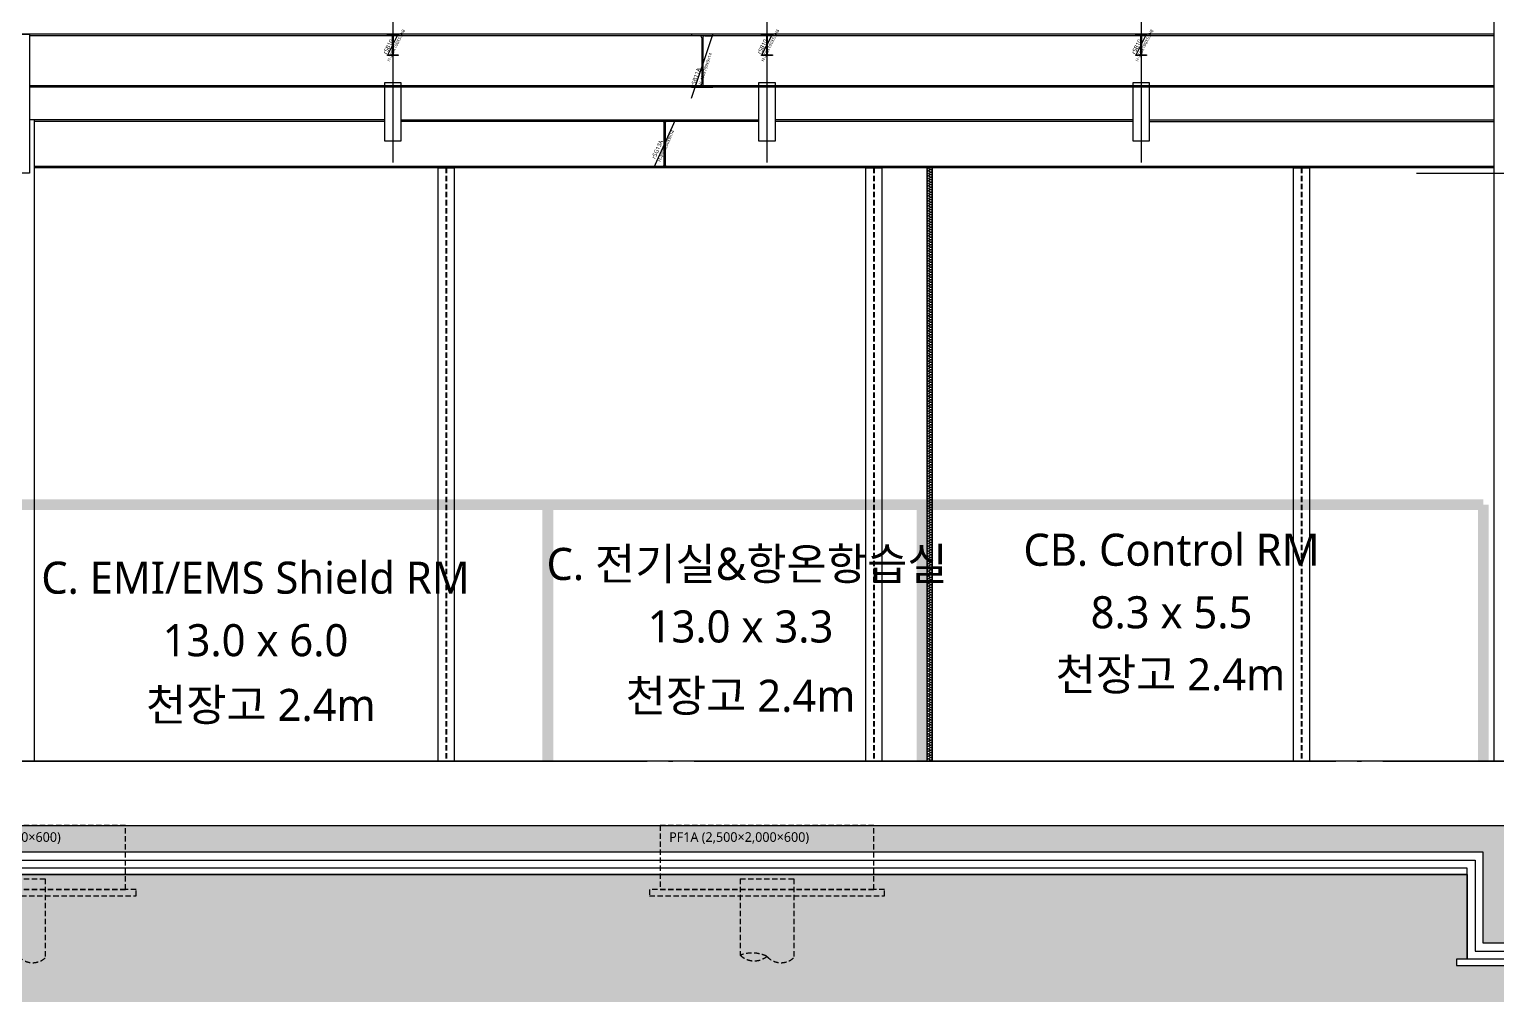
# Model space of a CAD drawing. Header units: millimetres. Extents: x 0 to 672800, y 0 to 118800.
# Drawn here: x 77350 to 91075, y 69812 to 78841 of the extents above; entities that cross this region are included whole.
import ezdxf
from ezdxf.enums import TextEntityAlignment as Align

# ---------------------------------------------------------------- set-up
doc = ezdxf.new("R2010")
doc.units = ezdxf.units.MM
doc.header["$LTSCALE"] = 200
for name, pattern in [('CEN-GAUN', [32.2, 30, -1, 0.2, -1]), ('CONTINOUS', [0]), ('HID2-GAUN', [3.75, 2.5, -1.25]), ('HIDDEN', [0.375, 0.25, -0.125])]:
    doc.linetypes.add(name, pattern=pattern)
doc.layers.get('DEFPOINTS').update_dxf_attribs({"color": 137})
for name, color, linetype in [('0-S-col', 4, 'Continuous'), ('01단열재', 252, 'Continuous'), ('09GIRDER', 2, 'Continuous'), ('0파일', 251, 'HIDDEN'), ('5기초', 5, 'HIDDEN'), ('5기초버림콘크리트', 251, 'HIDDEN'), ('5버림콘크리트', 5, 'CONTINOUS'), ('A-CON', 2, 'Continuous'), ('CEN', 1, 'CEN-GAUN'), ('ELE-4', 4, 'Continuous'), ('ELE-STL', 252, 'Continuous'), ('ETC', 8, 'Continuous'), ('FIN', 5, 'Continuous'), ('HAT-253', 253, 'Continuous'), ('HAT-254', 254, 'Continuous'), ('HAT-INS', 252, 'Continuous'), ('S-253', 252, 'Continuous'), ('SOL-253', 253, 'Continuous')]:
    doc.layers.add(name, color=color, linetype=linetype)
doc.layers.add('Defpoint', color=125, linetype='Continuous', plot=False)
doc.layers.add('TXT-1', color=137, linetype='Continuous', plot=False)
doc.styles.add('스타일1', font='malgun.ttf')
doc.linetypes.add('INSUL50', pattern='A,0.00254,-2.54,[134,ltypeshp.shx,S=6.25,R=0,X=-2.54,Y=0],-19.92,[134,ltypeshp.shx,S=6.25,R=180,X=2.54,Y=0],-2.54', length=25.00254)

# ---------------------------------------------------------------- blocks, each defined once
blk = doc.blocks.new('*U315')
at = {"layer": 'HAT-INS'}
for points in [[(0, 0, 0.414214), (0.25, 0.25), (0, 0.75, -1), (0.5, 0.75), (0.25, 0.25, 0.414214), (0.5, 0)], [(0.5, 0, 0.414214), (0.75, 0.25), (0.5, 0.75, -1), (1, 0.75), (0.75, 0.25, 0.414214), (1, 0)], [(1, 0, 0.414214), (1.25, 0.25), (1, 0.75, -1), (1.5, 0.75), (1.25, 0.25, 0.414214), (1.5, 0)], [(1.5, 0, 0.414214), (1.75, 0.25), (1.5, 0.75, -1), (2, 0.75), (1.75, 0.25, 0.414214), (2, 0)], [(2, 0, 0.414214), (2.25, 0.25), (2, 0.75, -1), (2.5, 0.75), (2.25, 0.25, 0.414214), (2.5, 0)], [(2.5, 0, 0.414214), (2.75, 0.25), (2.5, 0.75, -1), (3, 0.75), (2.75, 0.25, 0.414214), (3, 0)], [(3, 0, 0.414214), (3.25, 0.25), (3, 0.75, -1), (3.5, 0.75), (3.25, 0.25, 0.414214), (3.5, 0)], [(3.5, 0, 0.414214), (3.75, 0.25), (3.5, 0.75, -1), (4, 0.75), (3.75, 0.25, 0.414214), (4, 0)], [(4, 0, 0.414214), (4.25, 0.25), (4, 0.75, -1), (4.5, 0.75), (4.25, 0.25, 0.414214), (4.5, 0)], [(4.5, 0, 0.414214), (4.75, 0.25), (4.5, 0.75, -1), (5, 0.75), (4.75, 0.25, 0.414214), (5, 0)], [(5, 0, 0.414214), (5.25, 0.25), (5, 0.75, -1), (5.5, 0.75), (5.25, 0.25, 0.414214), (5.5, 0)], [(5.5, 0, 0.414214), (5.75, 0.25), (5.5, 0.75, -1), (6, 0.75), (5.75, 0.25, 0.414214), (6, 0)], [(6, 0, 0.414214), (6.25, 0.25), (6, 0.75, -1), (6.5, 0.75), (6.25, 0.25, 0.414214), (6.5, 0)], [(6.5, 0, 0.414214), (6.75, 0.25), (6.5, 0.75, -1), (7, 0.75), (6.75, 0.25, 0.414214), (7, 0)], [(7, 0, 0.414214), (7.25, 0.25), (7, 0.75, -1), (7.5, 0.75), (7.25, 0.25, 0.414214), (7.5, 0)], [(7.5, 0, 0.414214), (7.75, 0.25), (7.5, 0.75, -1), (8, 0.75), (7.75, 0.25, 0.414214), (8, 0)], [(8, 0, 0.414214), (8.25, 0.25), (8, 0.75, -1), (8.5, 0.75), (8.25, 0.25, 0.414214), (8.5, 0)], [(8.5, 0, 0.414214), (8.75, 0.25), (8.5, 0.75, -1), (9, 0.75), (8.75, 0.25, 0.414214), (9, 0)], [(9, 0, 0.414214), (9.25, 0.25), (9, 0.75, -1), (9.5, 0.75), (9.25, 0.25, 0.414214), (9.5, 0)], [(9.5, 0, 0.414214), (9.75, 0.25), (9.5, 0.75, -1), (10, 0.75), (9.75, 0.25, 0.414214), (10, 0)], [(10, 0, 0.414214), (10.25, 0.25), (10, 0.75, -1), (10.5, 0.75), (10.25, 0.25, 0.414214), (10.5, 0)], [(10.5, 0, 0.414214), (10.75, 0.25), (10.5, 0.75, -1), (11, 0.75), (10.75, 0.25, 0.414214), (11, 0)], [(11, 0, 0.414214), (11.25, 0.25), (11, 0.75, -1), (11.5, 0.75), (11.25, 0.25, 0.414214), (11.5, 0)], [(11.5, 0, 0.414214), (11.75, 0.25), (11.5, 0.75, -1), (12, 0.75), (11.75, 0.25, 0.414214), (12, 0)], [(12, 0, 0.414214), (12.25, 0.25), (12, 0.75, -1), (12.5, 0.75), (12.25, 0.25, 0.414214), (12.5, 0)], [(12.5, 0, 0.414214), (12.75, 0.25), (12.5, 0.75, -1), (13, 0.75), (12.75, 0.25, 0.414214), (13, 0)], [(13, 0, 0.414214), (13.25, 0.25), (13, 0.75, -1), (13.5, 0.75), (13.25, 0.25, 0.414214), (13.5, 0)], [(13.5, 0, 0.414214), (13.75, 0.25), (13.5, 0.75, -1), (14, 0.75), (13.75, 0.25, 0.414214), (14, 0)], [(14, 0, 0.414214), (14.25, 0.25), (14, 0.75, -1), (14.5, 0.75), (14.25, 0.25, 0.414214), (14.5, 0)], [(14.5, 0, 0.414214), (14.75, 0.25), (14.5, 0.75, -1), (15, 0.75), (14.75, 0.25, 0.414214), (15, 0)], [(15, 0, 0.414214), (15.25, 0.25), (15, 0.75, -1), (15.5, 0.75), (15.25, 0.25, 0.414214), (15.5, 0)], [(15.5, 0, 0.414214), (15.75, 0.25), (15.5, 0.75, -1), (16, 0.75), (15.75, 0.25, 0.414214), (16, 0)], [(16, 0, 0.414214), (16.25, 0.25), (16, 0.75, -1), (16.5, 0.75), (16.25, 0.25, 0.414214), (16.5, 0)], [(16.5, 0, 0.414214), (16.75, 0.25), (16.5, 0.75, -1), (17, 0.75), (16.75, 0.25, 0.414214), (17, 0)], [(17, 0, 0.414214), (17.25, 0.25), (17, 0.75, -1), (17.5, 0.75), (17.25, 0.25, 0.414214), (17.5, 0)], [(17.5, 0, 0.414214), (17.75, 0.25), (17.5, 0.75, -1), (18, 0.75), (17.75, 0.25, 0.414214), (18, 0)], [(18, 0, 0.414214), (18.25, 0.25), (18, 0.75, -1), (18.5, 0.75), (18.25, 0.25, 0.414214), (18.5, 0)], [(18.5, 0, 0.414214), (18.75, 0.25), (18.5, 0.75, -1), (19, 0.75), (18.75, 0.25, 0.414214), (19, 0)], [(19, 0, 0.414214), (19.25, 0.25), (19, 0.75, -1), (19.5, 0.75), (19.25, 0.25, 0.414214), (19.5, 0)], [(19.5, 0, 0.414214), (19.75, 0.25), (19.5, 0.75, -1), (20, 0.75), (19.75, 0.25, 0.414214), (20, 0)], [(20, 0, 0.414214), (20.25, 0.25), (20, 0.75, -1), (20.5, 0.75), (20.25, 0.25, 0.414214), (20.5, 0)], [(20.5, 0, 0.414214), (20.75, 0.25), (20.5, 0.75, -1), (21, 0.75), (20.75, 0.25, 0.414214), (21, 0)], [(21, 0, 0.414214), (21.25, 0.25), (21, 0.75, -1), (21.5, 0.75), (21.25, 0.25, 0.414214), (21.5, 0)], [(21.5, 0, 0.414214), (21.75, 0.25), (21.5, 0.75, -1), (22, 0.75), (21.75, 0.25, 0.414214), (22, 0)], [(22, 0, 0.414214), (22.25, 0.25), (22, 0.75, -1), (22.5, 0.75), (22.25, 0.25, 0.414214), (22.5, 0)], [(22.5, 0, 0.414214), (22.75, 0.25), (22.5, 0.75, -1), (23, 0.75), (22.75, 0.25, 0.414214), (23, 0)], [(23, 0, 0.414214), (23.25, 0.25), (23, 0.75, -1), (23.5, 0.75), (23.25, 0.25, 0.414214), (23.5, 0)], [(23.5, 0, 0.414214), (23.75, 0.25), (23.5, 0.75, -1), (24, 0.75), (23.75, 0.25, 0.414214), (24, 0)], [(24, 0, 0.414214), (24.25, 0.25), (24, 0.75, -1), (24.5, 0.75), (24.25, 0.25, 0.414214), (24.5, 0)], [(24.5, 0, 0.414214), (24.75, 0.25), (24.5, 0.75, -1), (25, 0.75), (24.75, 0.25, 0.414214), (25, 0)], [(25, 0, 0.414214), (25.25, 0.25), (25, 0.75, -1), (25.5, 0.75), (25.25, 0.25, 0.414214), (25.5, 0)], [(25.5, 0, 0.414214), (25.75, 0.25), (25.5, 0.75, -1), (26, 0.75), (25.75, 0.25, 0.414214), (26, 0)], [(26, 0, 0.414214), (26.25, 0.25), (26, 0.75, -1), (26.5, 0.75), (26.25, 0.25, 0.414214), (26.5, 0)], [(26.5, 0, 0.414214), (26.75, 0.25), (26.5, 0.75, -1), (27, 0.75), (26.75, 0.25, 0.414214), (27, 0)], [(27, 0, 0.414214), (27.25, 0.25), (27, 0.75, -1), (27.5, 0.75), (27.25, 0.25, 0.414214), (27.5, 0)], [(27.5, 0, 0.414214), (27.75, 0.25), (27.5, 0.75, -1), (28, 0.75), (27.75, 0.25, 0.414214), (28, 0)], [(28, 0, 0.414214), (28.25, 0.25), (28, 0.75, -1), (28.5, 0.75), (28.25, 0.25, 0.414214), (28.5, 0)], [(28.5, 0, 0.414214), (28.75, 0.25), (28.5, 0.75, -1), (29, 0.75), (28.75, 0.25, 0.414214), (29, 0)], [(29, 0, 0.414214), (29.25, 0.25), (29, 0.75, -1), (29.5, 0.75), (29.25, 0.25, 0.414214), (29.5, 0)], [(29.5, 0, 0.414214), (29.75, 0.25), (29.5, 0.75, -1), (30, 0.75), (29.75, 0.25, 0.414214), (30, 0)], [(30, 0, 0.414214), (30.25, 0.25), (30, 0.75, -1), (30.5, 0.75), (30.25, 0.25, 0.414214), (30.5, 0)], [(30.5, 0, 0.414214), (30.75, 0.25), (30.5, 0.75, -1), (31, 0.75), (30.75, 0.25, 0.414214), (31, 0)], [(31, 0, 0.414214), (31.25, 0.25), (31, 0.75, -1), (31.5, 0.75), (31.25, 0.25, 0.414214), (31.5, 0)], [(31.5, 0, 0.414214), (31.75, 0.25), (31.5, 0.75, -1), (32, 0.75), (31.75, 0.25, 0.414214), (32, 0)], [(32, 0, 0.414214), (32.25, 0.25), (32, 0.75, -1), (32.5, 0.75), (32.25, 0.25, 0.414214), (32.5, 0)], [(32.5, 0, 0.414214), (32.75, 0.25), (32.5, 0.75, -1), (33, 0.75), (32.75, 0.25, 0.414214), (33, 0)], [(33, 0, 0.414214), (33.25, 0.25), (33, 0.75, -1), (33.5, 0.75), (33.25, 0.25, 0.414214), (33.5, 0)], [(33.5, 0, 0.414214), (33.75, 0.25), (33.5, 0.75, -1), (34, 0.75), (33.75, 0.25, 0.414214), (34, 0)], [(34, 0, 0.414214), (34.25, 0.25), (34, 0.75, -1), (34.5, 0.75), (34.25, 0.25, 0.414214), (34.5, 0)], [(34.5, 0, 0.414214), (34.75, 0.25), (34.5, 0.75, -1), (35, 0.75), (34.75, 0.25, 0.414214), (35, 0)], [(35, 0, 0.414214), (35.25, 0.25), (35, 0.75, -1), (35.5, 0.75), (35.25, 0.25, 0.414214), (35.5, 0)], [(35.5, 0, 0.414214), (35.75, 0.25), (35.5, 0.75, -1), (36, 0.75), (35.75, 0.25, 0.414214), (36, 0)], [(36, 0, 0.414214), (36.25, 0.25), (36, 0.75, -1), (36.5, 0.75), (36.25, 0.25, 0.414214), (36.5, 0)], [(36.5, 0, 0.414214), (36.75, 0.25), (36.5, 0.75, -1), (37, 0.75), (36.75, 0.25, 0.414214), (37, 0)], [(37, 0, 0.414214), (37.25, 0.25), (37, 0.75, -1), (37.5, 0.75), (37.25, 0.25, 0.414214), (37.5, 0)], [(37.5, 0, 0.414214), (37.75, 0.25), (37.5, 0.75, -1), (38, 0.75), (37.75, 0.25, 0.414214), (38, 0)], [(38, 0, 0.414214), (38.25, 0.25), (38, 0.75, -1), (38.5, 0.75), (38.25, 0.25, 0.414214), (38.5, 0)], [(38.5, 0, 0.414214), (38.75, 0.25), (38.5, 0.75, -1), (39, 0.75), (38.75, 0.25, 0.414214), (39, 0)], [(39, 0, 0.414214), (39.25, 0.25), (39, 0.75, -1), (39.5, 0.75), (39.25, 0.25, 0.414214), (39.5, 0)], [(39.5, 0, 0.414214), (39.75, 0.25), (39.5, 0.75, -1), (40, 0.75), (39.75, 0.25, 0.414214), (40, 0)], [(40, 0, 0.414214), (40.25, 0.25), (40, 0.75, -1), (40.5, 0.75), (40.25, 0.25, 0.414214), (40.5, 0)], [(40.5, 0, 0.414214), (40.75, 0.25), (40.5, 0.75, -1), (41, 0.75), (40.75, 0.25, 0.414214), (41, 0)], [(41, 0, 0.414214), (41.25, 0.25), (41, 0.75, -1), (41.5, 0.75), (41.25, 0.25, 0.414214), (41.5, 0)], [(41.5, 0, 0.414214), (41.75, 0.25), (41.5, 0.75, -1), (42, 0.75), (41.75, 0.25, 0.414214), (42, 0)], [(42, 0, 0.414214), (42.25, 0.25), (42, 0.75, -1), (42.5, 0.75), (42.25, 0.25, 0.414214), (42.5, 0)], [(42.5, 0, 0.414214), (42.75, 0.25), (42.5, 0.75, -1), (43, 0.75), (42.75, 0.25, 0.414214), (43, 0)], [(43, 0, 0.414214), (43.25, 0.25), (43, 0.75, -1), (43.5, 0.75), (43.25, 0.25, 0.414214), (43.5, 0)], [(43.5, 0, 0.414214), (43.75, 0.25), (43.5, 0.75, -1), (44, 0.75), (43.75, 0.25, 0.414214), (44, 0)], [(44, 0, 0.414214), (44.25, 0.25), (44, 0.75, -1), (44.5, 0.75), (44.25, 0.25, 0.414214), (44.5, 0)], [(44.5, 0, 0.414214), (44.75, 0.25), (44.5, 0.75, -1), (45, 0.75), (44.75, 0.25, 0.414214), (45, 0)], [(45, 0, 0.414214), (45.25, 0.25), (45, 0.75, -1), (45.5, 0.75), (45.25, 0.25, 0.414214), (45.5, 0)], [(45.5, 0, 0.414214), (45.75, 0.25), (45.5, 0.75, -1), (46, 0.75), (45.75, 0.25, 0.414214), (46, 0)], [(46, 0, 0.414214), (46.25, 0.25), (46, 0.75, -1), (46.5, 0.75), (46.25, 0.25, 0.414214), (46.5, 0)], [(46.5, 0, 0.414214), (46.75, 0.25), (46.5, 0.75, -1), (47, 0.75), (46.75, 0.25, 0.414214), (47, 0)], [(47, 0, 0.414214), (47.25, 0.25), (47, 0.75, -1), (47.5, 0.75), (47.25, 0.25, 0.414214), (47.5, 0)], [(47.5, 0, 0.414214), (47.75, 0.25), (47.5, 0.75, -1), (48, 0.75), (47.75, 0.25, 0.414214), (48, 0)], [(48, 0, 0.414214), (48.25, 0.25), (48, 0.75, -1), (48.5, 0.75), (48.25, 0.25, 0.414214), (48.5, 0)], [(48.5, 0, 0.414214), (48.75, 0.25), (48.5, 0.75, -1), (49, 0.75), (48.75, 0.25, 0.414214), (49, 0)], [(49, 0, 0.414214), (49.25, 0.25), (49, 0.75, -1), (49.5, 0.75), (49.25, 0.25, 0.414214), (49.5, 0)], [(49.5, 0, 0.414214), (49.75, 0.25), (49.5, 0.75, -1), (50, 0.75), (49.75, 0.25, 0.414214), (50, 0)], [(50, 0, 0.414214), (50.25, 0.25), (50, 0.75, -1), (50.5, 0.75), (50.25, 0.25, 0.414214), (50.5, 0)], [(50.5, 0, 0.414214), (50.75, 0.25), (50.5, 0.75, -1), (51, 0.75), (50.75, 0.25, 0.414214), (51, 0)], [(51, 0, 0.414214), (51.25, 0.25), (51, 0.75, -1), (51.5, 0.75), (51.25, 0.25, 0.414214), (51.5, 0)], [(51.5, 0, 0.414214), (51.75, 0.25), (51.5, 0.75, -1), (52, 0.75), (51.75, 0.25, 0.414214), (52, 0)], [(52, 0, 0.414214), (52.25, 0.25), (52, 0.75, -1), (52.5, 0.75), (52.25, 0.25, 0.414214), (52.5, 0)], [(52.5, 0, 0.414214), (52.75, 0.25), (52.5, 0.75, -1), (53, 0.75), (52.75, 0.25, 0.414214), (53, 0)], [(53, 0, 0.414214), (53.25, 0.25), (53, 0.75, -1), (53.5, 0.75), (53.25, 0.25, 0.414214), (53.5, 0)], [(53.5, 0, 0.414214), (53.75, 0.25), (53.5, 0.75, -1), (54, 0.75), (53.75, 0.25, 0.414214), (54, 0)], [(54, 0, 0.414214), (54.25, 0.25), (54, 0.75, -1), (54.5, 0.75), (54.25, 0.25, 0.414214), (54.5, 0)], [(54.5, 0, 0.414214), (54.75, 0.25), (54.5, 0.75, -1), (55, 0.75), (54.75, 0.25, 0.414214), (55, 0)], [(55, 0, 0.414214), (55.25, 0.25), (55, 0.75, -1), (55.5, 0.75), (55.25, 0.25, 0.414214), (55.5, 0)], [(55.5, 0, 0.414214), (55.75, 0.25), (55.5, 0.75, -1), (56, 0.75), (55.75, 0.25, 0.414214), (56, 0)], [(56, 0, 0.414214), (56.25, 0.25), (56, 0.75, -1), (56.5, 0.75), (56.25, 0.25, 0.414214), (56.5, 0)], [(56.5, 0, 0.414214), (56.75, 0.25), (56.5, 0.75, -1), (57, 0.75), (56.75, 0.25, 0.414214), (57, 0)], [(57, 0, 0.414214), (57.25, 0.25), (57, 0.75, -1), (57.5, 0.75), (57.25, 0.25, 0.414214), (57.5, 0)], [(57.5, 0, 0.414214), (57.75, 0.25), (57.5, 0.75, -1), (58, 0.75), (57.75, 0.25, 0.414214), (58, 0)], [(58, 0, 0.414214), (58.25, 0.25), (58, 0.75, -1), (58.5, 0.75), (58.25, 0.25, 0.414214), (58.5, 0)], [(58.5, 0, 0.414214), (58.75, 0.25), (58.5, 0.75, -1), (59, 0.75), (58.75, 0.25, 0.414214), (59, 0)], [(59, 0, 0.414214), (59.25, 0.25), (59, 0.75, -1), (59.5, 0.75), (59.25, 0.25, 0.414214), (59.5, 0)], [(59.5, 0, 0.414214), (59.75, 0.25), (59.5, 0.75, -1), (60, 0.75), (59.75, 0.25, 0.414214), (60, 0)], [(60, 0, 0.414214), (60.25, 0.25), (60, 0.75, -1), (60.5, 0.75), (60.25, 0.25, 0.414214), (60.5, 0)], [(60.5, 0, 0.414214), (60.75, 0.25), (60.5, 0.75, -1), (61, 0.75), (60.75, 0.25, 0.414214), (61, 0)], [(61, 0, 0.414214), (61.25, 0.25), (61, 0.75, -1), (61.5, 0.75), (61.25, 0.25, 0.414214), (61.5, 0)], [(61.5, 0, 0.414214), (61.75, 0.25), (61.5, 0.75, -1), (62, 0.75), (61.75, 0.25, 0.414214), (62, 0)], [(62, 0, 0.414214), (62.25, 0.25), (62, 0.75, -1), (62.5, 0.75), (62.25, 0.25, 0.414214), (62.5, 0)], [(62.5, 0, 0.414214), (62.75, 0.25), (62.5, 0.75, -1), (63, 0.75), (62.75, 0.25, 0.414214), (63, 0)], [(63, 0, 0.414214), (63.25, 0.25), (63, 0.75, -1), (63.5, 0.75), (63.25, 0.25, 0.414214), (63.5, 0)], [(63.5, 0, 0.414214), (63.75, 0.25), (63.5, 0.75, -1), (64, 0.75), (63.75, 0.25, 0.414214), (64, 0)], [(64, 0, 0.414214), (64.25, 0.25), (64, 0.75, -1), (64.5, 0.75), (64.25, 0.25, 0.414214), (64.5, 0)], [(64.5, 0, 0.414214), (64.75, 0.25), (64.5, 0.75, -1), (65, 0.75), (64.75, 0.25, 0.414214), (65, 0)], [(65, 0, 0.414214), (65.25, 0.25), (65, 0.75, -1), (65.5, 0.75), (65.25, 0.25, 0.414214), (65.5, 0)], [(65.5, 0, 0.414214), (65.75, 0.25), (65.5, 0.75, -1), (66, 0.75), (65.75, 0.25, 0.414214), (66, 0)], [(66, 0, 0.414214), (66.25, 0.25), (66, 0.75, -1), (66.5, 0.75), (66.25, 0.25, 0.414214), (66.5, 0)], [(66.5, 0, 0.414214), (66.75, 0.25), (66.5, 0.75, -1), (67, 0.75), (66.75, 0.25, 0.414214), (67, 0)], [(67, 0, 0.414214), (67.25, 0.25), (67, 0.75, -1), (67.5, 0.75), (67.25, 0.25, 0.414214), (67.5, 0)], [(67.5, 0, 0.414214), (67.75, 0.25), (67.5, 0.75, -1), (68, 0.75), (67.75, 0.25, 0.414214), (68, 0)], [(68, 0, 0.414214), (68.25, 0.25), (68, 0.75, -1), (68.5, 0.75), (68.25, 0.25, 0.414214), (68.5, 0)], [(68.5, 0, 0.414214), (68.75, 0.25), (68.5, 0.75, -1), (69, 0.75), (68.75, 0.25, 0.414214), (69, 0)], [(69, 0, 0.414214), (69.25, 0.25), (69, 0.75, -1), (69.5, 0.75), (69.25, 0.25, 0.414214), (69.5, 0)], [(69.5, 0, 0.414214), (69.75, 0.25), (69.5, 0.75, -1), (70, 0.75), (69.75, 0.25, 0.414214), (70, 0)], [(70, 0, 0.414214), (70.25, 0.25), (70, 0.75, -1), (70.5, 0.75), (70.25, 0.25, 0.414214), (70.5, 0)], [(70.5, 0, 0.414214), (70.75, 0.25), (70.5, 0.75, -1), (71, 0.75), (70.75, 0.25, 0.414214), (71, 0)], [(71, 0, 0.414214), (71.25, 0.25), (71, 0.75, -1), (71.5, 0.75), (71.25, 0.25, 0.414214), (71.5, 0)], [(71.5, 0, 0.414214), (71.75, 0.25), (71.5, 0.75, -1), (72, 0.75), (71.75, 0.25, 0.414214), (72, 0)], [(72, 0, 0.414214), (72.25, 0.25), (72, 0.75, -1), (72.5, 0.75), (72.25, 0.25, 0.414214), (72.5, 0)], [(72.5, 0, 0.414214), (72.75, 0.25), (72.5, 0.75, -1), (73, 0.75), (72.75, 0.25, 0.414214), (73, 0)], [(73, 0, 0.414214), (73.25, 0.25), (73, 0.75, -1), (73.5, 0.75), (73.25, 0.25, 0.414214), (73.5, 0)], [(73.5, 0, 0.414214), (73.75, 0.25), (73.5, 0.75, -1), (74, 0.75), (73.75, 0.25, 0.414214), (74, 0)], [(74, 0, 0.414214), (74.25, 0.25), (74, 0.75, -1), (74.5, 0.75), (74.25, 0.25, 0.414214), (74.5, 0)], [(74.5, 0, 0.414214), (74.75, 0.25), (74.5, 0.75, -1), (75, 0.75), (74.75, 0.25, 0.414214), (75, 0)], [(75, 0, 0.414214), (75.25, 0.25), (75, 0.75, -1), (75.5, 0.75), (75.25, 0.25, 0.414214), (75.5, 0)], [(75.5, 0, 0.414214), (75.75, 0.25), (75.5, 0.75, -1), (76, 0.75), (75.75, 0.25, 0.414214), (76, 0)], [(76, 0, 0.414214), (76.25, 0.25), (76, 0.75, -1), (76.5, 0.75), (76.25, 0.25, 0.414214), (76.5, 0)], [(76.5, 0, 0.414214), (76.75, 0.25), (76.5, 0.75, -1), (77, 0.75), (76.75, 0.25, 0.414214), (77, 0)], [(77, 0, 0.414214), (77.25, 0.25), (77, 0.75, -1), (77.5, 0.75), (77.25, 0.25, 0.414214), (77.5, 0)], [(77.5, 0, 0.414214), (77.75, 0.25), (77.5, 0.75, -1), (78, 0.75), (77.75, 0.25, 0.414214), (78, 0)], [(78, 0, 0.414214), (78.25, 0.25), (78, 0.75, -1), (78.5, 0.75), (78.25, 0.25, 0.414214), (78.5, 0)], [(78.5, 0, 0.414214), (78.75, 0.25), (78.5, 0.75, -1), (79, 0.75), (78.75, 0.25, 0.414214), (79, 0)], [(79, 0, 0.414214), (79.25, 0.25), (79, 0.75, -1), (79.5, 0.75), (79.25, 0.25, 0.414214), (79.5, 0)], [(79.5, 0, 0.414214), (79.75, 0.25), (79.5, 0.75, -1), (80, 0.75), (79.75, 0.25, 0.414214), (80, 0)], [(80, 0, 0.414214), (80.25, 0.25), (80, 0.75, -1), (80.5, 0.75), (80.25, 0.25, 0.414214), (80.5, 0)], [(80.5, 0, 0.414214), (80.75, 0.25), (80.5, 0.75, -1), (81, 0.75), (80.75, 0.25, 0.414214), (81, 0)], [(81, 0, 0.414214), (81.25, 0.25), (81, 0.75, -1), (81.5, 0.75), (81.25, 0.25, 0.414214), (81.5, 0)], [(81.5, 0, 0.414214), (81.75, 0.25), (81.5, 0.75, -1), (82, 0.75), (81.75, 0.25, 0.414214), (82, 0)], [(82, 0, 0.414214), (82.25, 0.25), (82, 0.75, -1), (82.5, 0.75), (82.25, 0.25, 0.414214), (82.5, 0)], [(82.5, 0, 0.414214), (82.75, 0.25), (82.5, 0.75, -1), (83, 0.75), (82.75, 0.25, 0.414214), (83, 0)], [(83, 0, 0.414214), (83.25, 0.25), (83, 0.75, -1), (83.5, 0.75), (83.25, 0.25, 0.414214), (83.5, 0)], [(83.5, 0, 0.414214), (83.75, 0.25), (83.5, 0.75, -1), (84, 0.75), (83.75, 0.25, 0.414214), (84, 0)], [(84, 0, 0.414214), (84.25, 0.25), (84, 0.75, -1), (84.5, 0.75), (84.25, 0.25, 0.414214), (84.5, 0)], [(84.5, 0, 0.414214), (84.75, 0.25), (84.5, 0.75, -1), (85, 0.75), (84.75, 0.25, 0.414214), (85, 0)], [(85, 0, 0.414214), (85.25, 0.25), (85, 0.75, -1), (85.5, 0.75), (85.25, 0.25, 0.414214), (85.5, 0)], [(85.5, 0, 0.414214), (85.75, 0.25), (85.5, 0.75, -1), (86, 0.75), (85.75, 0.25, 0.414214), (86, 0)], [(86, 0, 0.414214), (86.25, 0.25), (86, 0.75, -1), (86.5, 0.75), (86.25, 0.25, 0.414214), (86.5, 0)], [(86.5, 0, 0.414214), (86.75, 0.25), (86.5, 0.75, -1), (87, 0.75), (86.75, 0.25, 0.414214), (87, 0)], [(87, 0, 0.414214), (87.25, 0.25), (87, 0.75, -1), (87.5, 0.75), (87.25, 0.25, 0.414214), (87.5, 0)], [(87.5, 0, 0.414214), (87.75, 0.25), (87.5, 0.75, -1), (88, 0.75), (87.75, 0.25, 0.414214), (88, 0)], [(88, 0, 0.414214), (88.25, 0.25), (88, 0.75, -1), (88.5, 0.75), (88.25, 0.25, 0.414214), (88.5, 0)], [(88.5, 0, 0.414214), (88.75, 0.25), (88.5, 0.75, -1), (89, 0.75), (88.75, 0.25, 0.414214), (89, 0)], [(89, 0, 0.414214), (89.25, 0.25), (89, 0.75, -1), (89.5, 0.75), (89.25, 0.25, 0.414214), (89.5, 0)], [(89.5, 0, 0.414214), (89.75, 0.25), (89.5, 0.75, -1), (90, 0.75), (89.75, 0.25, 0.414214), (90, 0)], [(90, 0, 0.414214), (90.25, 0.25), (90, 0.75, -1), (90.5, 0.75), (90.25, 0.25, 0.414214), (90.5, 0)], [(90.5, 0, 0.414214), (90.75, 0.25), (90.5, 0.75, -1), (91, 0.75), (90.75, 0.25, 0.414214), (91, 0)], [(91, 0, 0.414214), (91.25, 0.25), (91, 0.75, -1), (91.5, 0.75), (91.25, 0.25, 0.414214), (91.5, 0)], [(91.5, 0, 0.414214), (91.75, 0.25), (91.5, 0.75, -1), (92, 0.75), (91.75, 0.25, 0.414214), (92, 0)], [(92, 0, 0.414214), (92.25, 0.25), (92, 0.75, -1), (92.5, 0.75), (92.25, 0.25, 0.414214), (92.5, 0)], [(92.5, 0, 0.414214), (92.75, 0.25), (92.5, 0.75, -1), (93, 0.75), (92.75, 0.25, 0.414214), (93, 0)], [(93, 0, 0.414214), (93.25, 0.25), (93, 0.75, -1), (93.5, 0.75), (93.25, 0.25, 0.414214), (93.5, 0)], [(93.5, 0, 0.414214), (93.75, 0.25), (93.5, 0.75, -1), (94, 0.75), (93.75, 0.25, 0.414214), (94, 0)], [(94, 0, 0.414214), (94.25, 0.25), (94, 0.75, -1), (94.5, 0.75), (94.25, 0.25, 0.414214), (94.5, 0)], [(94.5, 0, 0.414214), (94.75, 0.25), (94.5, 0.75, -1), (95, 0.75), (94.75, 0.25, 0.414214), (95, 0)], [(95, 0, 0.414214), (95.25, 0.25), (95, 0.75, -1), (95.5, 0.75), (95.25, 0.25, 0.414214), (95.5, 0)], [(95.5, 0, 0.414214), (95.75, 0.25), (95.5, 0.75, -1), (96, 0.75), (95.75, 0.25, 0.414214), (96, 0)], [(96, 0, 0.414214), (96.25, 0.25), (96, 0.75, -1), (96.5, 0.75), (96.25, 0.25, 0.414214), (96.5, 0)], [(96.5, 0, 0.414214), (96.75, 0.25), (96.5, 0.75, -1), (97, 0.75), (96.75, 0.25, 0.414214), (97, 0)], [(97, 0, 0.414214), (97.25, 0.25), (97, 0.75, -1), (97.5, 0.75), (97.25, 0.25, 0.414214), (97.5, 0)], [(97.5, 0, 0.414214), (97.75, 0.25), (97.5, 0.75, -1), (98, 0.75), (97.75, 0.25, 0.414214), (98, 0)], [(98, 0, 0.414214), (98.25, 0.25), (98, 0.75, -1), (98.5, 0.75), (98.25, 0.25, 0.414214), (98.5, 0)], [(98.5, 0, 0.414214), (98.75, 0.25), (98.5, 0.75, -1), (99, 0.75), (98.75, 0.25, 0.414214), (99, 0)], [(99, 0, 0.414214), (99.25, 0.25), (99, 0.75, -1), (99.5, 0.75), (99.25, 0.25, 0.414214), (99.5, 0)], [(99.5, 0, 0.414214), (99.75, 0.25), (99.5, 0.75, -1), (100, 0.75), (99.75, 0.25, 0.414214), (100, 0)], [(100, 0, 0.414214), (100.25, 0.25), (100, 0.75, -1), (100.5, 0.75), (100.25, 0.25, 0.414214), (100.5, 0)], [(100.5, 0, 0.414214), (100.75, 0.25), (100.5, 0.75, -1), (101, 0.75), (100.75, 0.25, 0.414214), (101, 0)], [(101, 0, 0.414214), (101.25, 0.25), (101, 0.75, -1), (101.5, 0.75), (101.25, 0.25, 0.414214), (101.5, 0)], [(101.5, 0, 0.414214), (101.75, 0.25), (101.5, 0.75, -1), (102, 0.75), (101.75, 0.25, 0.414214), (102, 0)], [(102, 0, 0.414214), (102.25, 0.25), (102, 0.75, -1), (102.5, 0.75), (102.25, 0.25, 0.414214), (102.5, 0)], [(102.5, 0, 0.414214), (102.75, 0.25), (102.5, 0.75, -1), (103, 0.75), (102.75, 0.25, 0.414214), (103, 0)], [(103, 0, 0.414214), (103.25, 0.25), (103, 0.75, -1), (103.5, 0.75), (103.25, 0.25, 0.414214), (103.5, 0)], [(103.5, 0, 0.414214), (103.75, 0.25), (103.5, 0.75, -1), (104, 0.75), (103.75, 0.25, 0.414214), (104, 0)], [(104, 0, 0.414214), (104.25, 0.25), (104, 0.75, -1), (104.5, 0.75), (104.25, 0.25, 0.414214), (104.5, 0)], [(104.5, 0, 0.414214), (104.75, 0.25), (104.5, 0.75, -1), (105, 0.75), (104.75, 0.25, 0.414214), (105, 0)], [(105, 0, 0.414214), (105.25, 0.25), (105, 0.75, -1), (105.5, 0.75), (105.25, 0.25, 0.414214), (105.5, 0)], [(105.5, 0, 0.414214), (105.75, 0.25), (105.5, 0.75, -1), (106, 0.75), (105.75, 0.25, 0.414214), (106, 0)], [(106, 0, 0.414214), (106.25, 0.25), (106, 0.75, -1), (106.5, 0.75), (106.25, 0.25, 0.414214), (106.5, 0)], [(106.5, 0, 0.414214), (106.75, 0.25), (106.5, 0.75, -1), (107, 0.75), (106.75, 0.25, 0.414214), (107, 0)], [(107, 0, 0.414214), (107.25, 0.25), (107, 0.75, -1), (107.5, 0.75), (107.25, 0.25, 0.414214), (107.5, 0)], [(107.5, 0, 0.414214), (107.75, 0.25), (107.5, 0.75, -1), (108, 0.75), (107.75, 0.25, 0.414214), (108, 0)], [(108, 0, 0.414214), (108.25, 0.25), (108, 0.75, -1), (108.5, 0.75), (108.25, 0.25, 0.414214), (108.5, 0)], [(108.5, 0, 0.414214), (108.75, 0.25), (108.5, 0.75, -1), (109, 0.75), (108.75, 0.25, 0.414214), (109, 0)], [(109, 0, 0.414214), (109.25, 0.25), (109, 0.75, -1), (109.5, 0.75), (109.25, 0.25, 0.414214), (109.5, 0)], [(109.5, 0, 0.414214), (109.75, 0.25), (109.5, 0.75, -1), (110, 0.75), (109.75, 0.25, 0.414214), (110, 0)], [(110, 0, 0.414214), (110.25, 0.25), (110, 0.75, -1), (110.5, 0.75), (110.25, 0.25, 0.414214), (110.5, 0)], [(110.5, 0, 0.414214), (110.75, 0.25), (110.5, 0.75, -1), (111, 0.75), (110.75, 0.25, 0.414214), (111, 0)], [(111, 0, 0.414214), (111.25, 0.25), (111, 0.75, -1), (111.5, 0.75), (111.25, 0.25, 0.414214), (111.5, 0)], [(111.5, 0, 0.414214), (111.75, 0.25), (111.5, 0.75, -1), (112, 0.75), (111.75, 0.25, 0.414214), (112, 0)], [(112, 0, 0.414214), (112.25, 0.25), (112, 0.75, -1), (112.5, 0.75), (112.25, 0.25, 0.414214), (112.5, 0)], [(112.5, 0, 0.414214), (112.75, 0.25), (112.5, 0.75, -1), (113, 0.75), (112.75, 0.25, 0.414214), (113, 0)], [(113, 0, 0.414214), (113.25, 0.25), (113, 0.75, -1), (113.5, 0.75), (113.25, 0.25, 0.414214), (113.5, 0)], [(113.5, 0, 0.414214), (113.75, 0.25), (113.5, 0.75, -1), (114, 0.75), (113.75, 0.25, 0.414214), (114, 0)], [(114, 0, 0.414214), (114.25, 0.25), (114, 0.75, -1), (114.5, 0.75), (114.25, 0.25, 0.414214), (114.5, 0)], [(114.5, 0, 0.414214), (114.75, 0.25), (114.5, 0.75, -1), (115, 0.75), (114.75, 0.25, 0.414214), (115, 0)], [(115, 0, 0.414214), (115.25, 0.25), (115, 0.75, -1), (115.5, 0.75), (115.25, 0.25, 0.414214), (115.5, 0)], [(115.5, 0, 0.414214), (115.75, 0.25), (115.5, 0.75, -1), (116, 0.75), (115.75, 0.25, 0.414214), (116, 0)], [(116, 0, 0.414214), (116.25, 0.25), (116, 0.75, -1), (116.5, 0.75), (116.25, 0.25, 0.414214), (116.5, 0)], [(116.5, 0, 0.414214), (116.75, 0.25), (116.5, 0.75, -1), (117, 0.75), (116.75, 0.25, 0.414214), (117, 0)], [(117, 0, 0.414214), (117.25, 0.25), (117, 0.75, -1), (117.5, 0.75), (117.25, 0.25, 0.414214), (117.5, 0)], [(117.5, 0, 0.414214), (117.75, 0.25), (117.5, 0.75, -1), (118, 0.75), (117.75, 0.25, 0.414214), (118, 0)], [(118, 0, 0.414214), (118.25, 0.25), (118, 0.75, -1), (118.5, 0.75), (118.25, 0.25, 0.414214), (118.5, 0)]]:
    blk.add_lwpolyline(points, format="xyb", dxfattribs=at)
blk = doc.blocks.new('SG-rSB10')
at = {"layer": '09GIRDER'}
blk.add_lwpolyline([(-50, -200), (-50, -192), (-14, -192, 0.414214), (-3, -181), (-3, -19, 0.414214), (-14, -8), (-50, -8), (-50, 0), (50, 0), (50, -8), (14, -8, 0.414214), (3, -19), (3, -181, 0.414214), (14, -192), (50, -192), (50, -200)], format="xyb", close=True, dxfattribs=at)
at = {"layer": 'DEFPOINTS'}
blk.add_line((-50, -200), (50, 0), dxfattribs=at)
at = {"layer": 'DEFPOINTS', "style": '스타일1'}
for s, height, p in [('H-200X100X5.5X8', 30, (30, -104)), ('rSB10', 40, (-43, -116, 0))]:
    blk.add_text(s, height=height, rotation=63.4349, dxfattribs=at).set_placement(p, align=Align.MIDDLE_CENTER)
blk = doc.blocks.new('WC1-ELE2')
at = {"layer": '0-S-col', "color": 8}
blk.add_lwpolyline([(0, 5550), (150, 5550), (150, 0), (0, 0)], close=True, dxfattribs=at)
at = {"layer": 'HAT-253', "color": 251, "linetype": 'HIDDEN'}
for p, q in [((72, 5550), (72, 0)), ((78, 5550), (78, 0))]:
    blk.add_line(p, q, dxfattribs=at)
blk = doc.blocks.new('*U478')
for p, q in [((75, 482), (0, 482)), ((95, 462), (95, 34)), ((104, 462), (104, 34)), ((124, 482), (199, 482)), ((75, 14), (0, 14)), ((124, 14), (199, 14))]:
    blk.add_line(p, q)
for points in [[(199, 482), (199, 496), (0, 496), (0, 482)], [(0, 14), (0, 0), (199, 0), (199, 14)]]:
    blk.add_lwpolyline(points)
for centre, start, end in [((75, 462), 0, 90), ((124, 462), 90, 180), ((75, 34), 270, 0), ((124, 34), 180, 270)]:
    blk.add_arc(centre, 20, start, end)
blk = doc.blocks.new('pile(500)-section')
at = {"layer": '0파일'}
for p, q in [((-250, 0), (-250, -714)), ((-250, 0), (250, 0)), ((250, 0), (250, -739))]:
    blk.add_line(p, q, dxfattribs=at)
for points in [[(-250, -714, -0.201908), (0, -725, 0.417045), (250, -739)], [(-250, -714, 0.379922), (0, -725)]]:
    blk.add_lwpolyline(points, format="xyb", dxfattribs=at)
blk = doc.blocks.new('PF1A 2')
at = {"layer": '5기초'}
blk.add_lwpolyline([(43374, 62969), (43374, 62369), (45374, 62369), (45374, 62969)], close=True, dxfattribs=at)
at = {"layer": '5기초버림콘크리트'}
blk.add_lwpolyline([(45374, 62369), (43274, 62369), (43274, 62309), (45474, 62309), (45474, 62369), (45374, 62369)], dxfattribs=at)
at = {"layer": '0파일'}
blk.add_blockref('pile(500)-section', (44374, 62469), dxfattribs=at)
at = {"layer": 'DEFPOINTS', "style": '스타일1'}
blk.add_text('PF1A (2,500×2,000×600)', height=90, dxfattribs=at).set_placement((44114, 62860), align=Align.MIDDLE_CENTER)

msp = doc.modelspace()

# ---------------------------------------------------------------- hatches: boundary and pattern name
at = {"layer": 'HAT-254'}
h = msp.add_hatch(color=256, dxfattribs=at)
h.dxf.hatch_style = 1
h.paths.add_polyline_path([(112850, 71994.9), (112850, 71444.9), (112850, 70294.9), (90950, 70294.9), (90950, 71144.9), (75700, 71144.9), (75700, 71744.9), (47850, 71744.9), (47850, 71994.9), (75950, 71994.9), (75950, 71394.9), (91200, 71394.9), (91200, 70794.9), (111950, 70794.9), (111950, 71994.9)])
at = {"layer": 'SOL-253'}
h = msp.add_hatch(color=256, dxfattribs=at)
h.dxf.hatch_style = 1
h.paths.add_polyline_path([(40950, 71894.9), (40950, 71144.9), (40850, 71144.9), (40850, 71084.9), (41600, 71084.9), (41600, 71144.9), (41500, 71144.9), (41500, 71284.9), (48000, 71284.9), (48000, 71344.9), (47900, 71344.9), (47900, 71534.9), (75550, 71534.9), (75550, 70994.9), (75450, 70994.9), (75450, 70934.9), (90800, 70934.9), (90800, 70144.9), (90700, 70144.9), (90700, 70084.9), (112850, 70084.9), (112850, 70294.9), (112850, 71294.9), (113150, 71294.9), (113150, 71444.9), (123250, 71444.9), (123250, 63994.9), (30250, 63994.9), (30250, 72044.9), (37815, 72044.9), (37815, 71794.9), (37765, 71794.9), (37765, 71544.9), (38065, 71544.9), (38065, 71794.9), (38015, 71794.9), (38015, 71894.9)])

# ---------------------------------------------------------------- linework, layer by layer
at = {"layer": '0-S-col', "color": 8}
msp.add_lwpolyline([(91050, 71994.9), (91450, 71994.9), (91450, 83644.9), (91050, 83644.9)], close=True, dxfattribs=at)
msp.add_lwpolyline([(77149.5, 77994.9), (77100, 77994.9), (77100, 71994.9), (77400, 71994.9), (77400, 77994.9), (77350.5, 77994.9)], dxfattribs=at)
at = {"layer": '01단열재', "linetype": 'INSUL50', "ltscale": 0.015}
msp.add_lwpolyline([(41675, 71594.9), (41675, 71419.9), (47825, 71419.9), (47825, 71669.9), (75625, 71669.9), (75625, 71069.9), (90875, 71069.9), (90875, 70219.9), (112850, 70219.9)], dxfattribs=at)
at = {"layer": '01단열재'}
msp.add_lwpolyline([(90800, 70144.9), (90800, 70934.9)], dxfattribs=at)
at = {"layer": '5버림콘크리트'}
msp.add_line((90800, 70934.9), (75450, 70934.9), dxfattribs=at)
for points in [[(90800, 70934.9), (90800, 70994.9), (75550, 70994.9)], [(112950, 70144.9), (90700, 70144.9), (90700, 70084.9), (112950, 70084.9), (112950, 70144.9)]]:
    msp.add_lwpolyline(points, dxfattribs=at)
at = {"layer": 'A-CON'}
msp.add_lwpolyline([(112850, 71994.9), (112850, 71444.9), (112850, 71444.9), (112850, 70294.9), (90950, 70294.9), (90950, 71144.9), (75700, 71144.9), (75700, 71744.9), (47850, 71744.9), (47850, 71994.9), (75950, 71994.9), (75950, 71394.9), (91200, 71394.9), (91200, 70794.9), (111950, 70794.9), (111950, 71994.9), (112850, 71994.9)], dxfattribs=at)
at = {"layer": 'CEN'}
for p, q in [((90323.8, 77494.9), (117250, 77494.9)), ((32050, 71994.9), (117250, 71994.9))]:
    msp.add_line(p, q, dxfattribs=at)
at = {"layer": 'Defpoint'}
for p, q in [((80750, 80494.9), (80750, 77594.9)), ((84250, 80494.9), (84250, 77594.9)), ((87750, 80494.9), (87750, 77594.9))]:
    msp.add_line(p, q, dxfattribs=at)
at = {"layer": 'DEFPOINTS'}
for p, q in [((83544.3, 78198.1), (83743.3, 78794.1)), ((83193, 77544.9), (83393, 77994.9))]:
    msp.add_line(p, q, dxfattribs=at)
msp.add_lwpolyline([(83193, 77558.9), (83270.5, 77558.9, 0.4142136), (83288.5, 77576.9), (83288.5, 77962.9, 0.4142136), (83270.5, 77980.9), (83193, 77980.9), (83193, 77994.9), (83393, 77994.9), (83393, 77980.9), (83315.5, 77980.9, 0.4142136), (83297.5, 77962.9), (83297.5, 77576.9, 0.4142136), (83315.5, 77558.9), (83393, 77558.9), (83393, 77544.9), (83193, 77544.9)], format="xyb", close=True, dxfattribs=at)
at = {"layer": 'ELE-4'}
for p, q in [((85747.1, 71994.9), (85747.1, 77544.9)), ((85797.1, 71994.9), (85797.1, 77544.9))]:
    msp.add_line(p, q, dxfattribs=at)
at = {"layer": 'ELE-STL'}
for p, q in [((91050, 78794.9), (41350, 78794.9)), ((91050, 78780.9), (77350.5, 78780.9)), ((91050, 78312.9), (77350.5, 78312.9)), ((91050, 78298.9), (77350.5, 78298.9)), ((80675, 77994.9), (77400, 77994.9)), ((80675, 77978.9), (77400, 77978.9)), ((80825, 77994.9), (84175, 77994.9)), ((80825, 77980.9), (84175, 77980.9)), ((87675, 77994.9), (84325, 77994.9)), ((87675, 77978.9), (84325, 77978.9)), ((87825, 77994.9), (91050, 77994.9)), ((87825, 77978.9), (91050, 77978.9)), ((91050, 77558.9), (77400, 77558.9)), ((91050, 77544.9), (77400, 77544.9))]:
    msp.add_line(p, q, dxfattribs=at)
for points in [[(80675, 78344.9), (80825, 78344.9), (80825, 77794.9), (80675, 77794.9)], [(84175, 78344.9), (84325, 78344.9), (84325, 77794.9), (84175, 77794.9)], [(87675, 78344.9), (87825, 78344.9), (87825, 77794.9), (87675, 77794.9)]]:
    msp.add_lwpolyline(points, close=True, dxfattribs=at)
at = {"layer": 'ETC', "linetype": 'HID2-GAUN', "const_width": 100}
for points in [[(90950, 74394.9), (76200, 74394.9)], [(82200, 74394.9), (82200, 71994.9)], [(85700, 74394.9), (85700, 71994.9)], [(90950, 74394.9), (90950, 71994.9)]]:
    msp.add_lwpolyline(points, dxfattribs=at)
at = {"layer": 'FIN'}
msp.add_line((111950, 71994.9), (75950, 71994.9), dxfattribs=at)
at = {"layer": 'HAT-INS'}
for p, q in [((85748.7, 71994.9), (85748.7, 77544.9)), ((85795.5, 71994.9), (85795.5, 77544.9))]:
    msp.add_line(p, q, dxfattribs=at)
at = {"layer": 'S-253'}
msp.add_lwpolyline([(77149.5, 78794.9), (77350.5, 78794.9), (77350.5, 77494.9), (77149.5, 77494.9)], close=True, dxfattribs=at)
at = {"layer": 'SOL-253'}
msp.add_lwpolyline([(47900, 71534.9), (75550, 71534.9), (75550, 70994.9), (75450, 70994.9), (75450, 70934.9), (90800, 70934.9), (90800, 70144.9), (90700, 70144.9), (90700, 70084.9), (112950, 70084.9), (112950, 70144.9), (112850, 70144.9), (112850, 71294.9), (113150, 71294.9), (113150, 71444.9), (123250, 71444.9)], dxfattribs=at)

# ---------------------------------------------------------------- block references
at = {"layer": 'DEFPOINTS'}
msp.add_blockref('*U478', (83544.3, 78298.9), dxfattribs=at)
at = {"layer": 'HAT-253'}
for p in [(81175, 71994.9), (85175, 71994.9), (89175, 71994.9)]:
    msp.add_blockref('WC1-ELE2', p, dxfattribs=at)
at = {"layer": 'HAT-INS', "xscale": 46.80000000000004, "yscale": 46.80000000000004, "zscale": 46.80000000000004, "rotation": 90}
msp.add_blockref('*U315', (85795.5, 71994.9), dxfattribs=at)
at = {"layer": 'S-253'}
for name, p in [('SG-rSB10', (80750, 78794.9)), ('SG-rSB10', (84250, 78794.9)), ('SG-rSB10', (87750, 78794.9)), ('PF1A 2', (32875.6, 8426.2)), ('PF1A 2', (39875.6, 8426.2))]:
    msp.add_blockref(name, p, dxfattribs=at)

# ---------------------------------------------------------------- texts
at = {"layer": 'DEFPOINTS', "style": '스타일1'}
for s, height, rotation, p in [('H-496x199x9x14', 30, 71.53622, (83673.3, 78471.9)), ('rSB11A', 40, 71.53622, (83583.6, 78393.5, 0)), ('H-450X200X9X14', 30, 66.03751, (83306.5, 77750.2)), ('rSG13A', 40, 66.03751, (83223.2, 77718.8, 0))]:
    msp.add_text(s, height=height, rotation=rotation, dxfattribs=at).set_placement(p, align=Align.MIDDLE_CENTER)
at = {"layer": 'TXT-1', "style": '스타일1'}
for s, p in [('CB. Control RM', (88033.7, 73973.6)), ('C. 전기실&항온항습실', (84063.3, 73840.9)), ('C. EMI/EMS Shield RM', (79465.6, 73712.4)), ('8.3 x 5.5', (88033.7, 73388.6)), ('13.0 x 3.3', (84002.4, 73255.9)), ('13.0 x 6.0', (79465.6, 73127.4)), ('천장고 2.4m', (88023.2, 72807.5)), ('천장고 2.4m', (84002.4, 72607.8)), ('천장고 2.4m', (79515.2, 72522))]:
    msp.add_text(s, height=300, dxfattribs=at).set_placement(p, align=Align.MIDDLE_CENTER)

doc.saveas('drawing.dxf')
